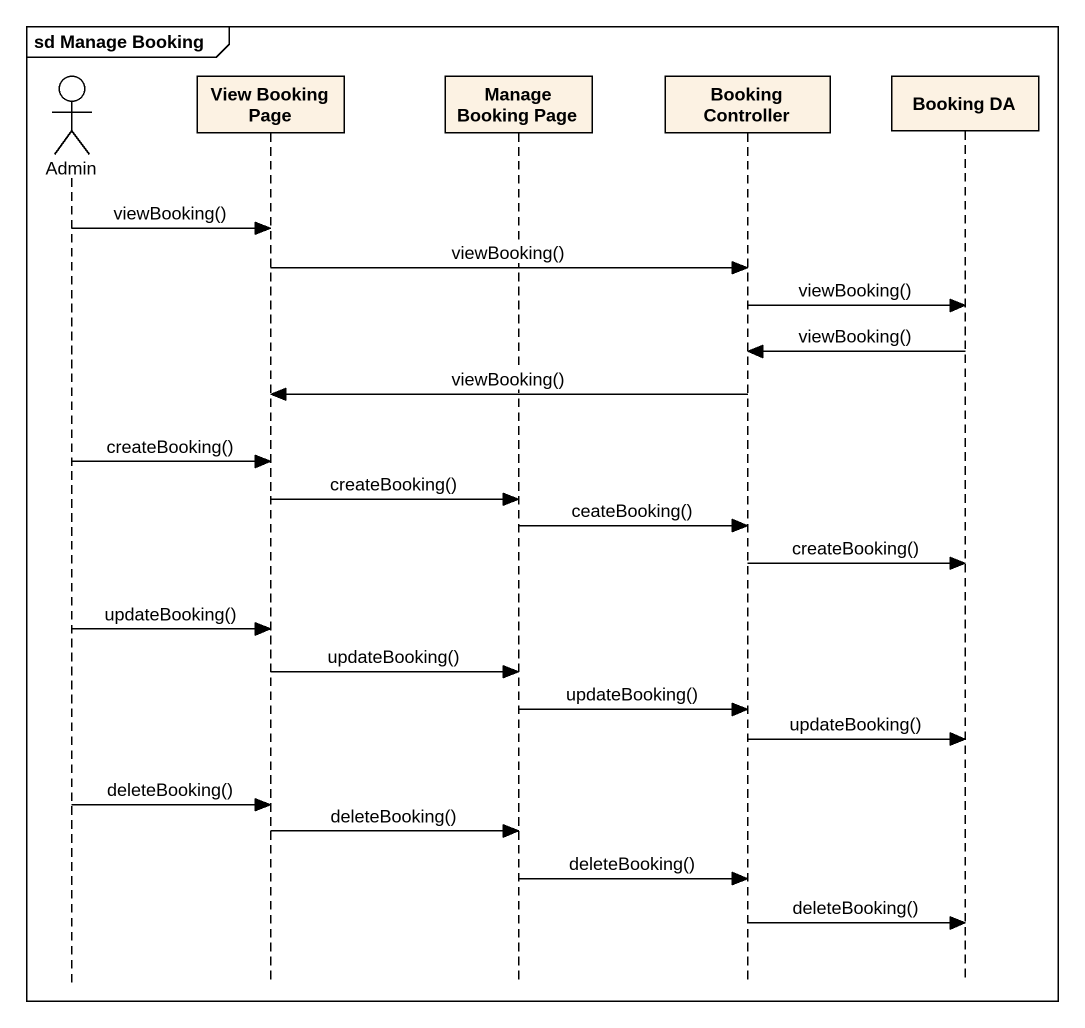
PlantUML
@startuml
mainframe sd Manage Booking
hide footbox
actor Admin
participant "View Booking Page" as View_Booking_Page
participant "Manage Booking Page" as Manage_Booking_Page
participant "Booking Controller" as Booking_Controller
participant "Booking DA" as Booking_DA

Admin -> View_Booking_Page : viewBooking()
View_Booking_Page -> Booking_Controller : viewBooking()
Booking_Controller -> Booking_DA : viewBooking()
Booking_DA -> Booking_Controller : viewBooking()
Booking_Controller -> View_Booking_Page : viewBooking()
Admin -> View_Booking_Page : createBooking()
View_Booking_Page -> Manage_Booking_Page : createBooking()
Manage_Booking_Page -> Booking_Controller : ceateBooking()
Booking_Controller -> Booking_DA : createBooking()
Admin -> View_Booking_Page : updateBooking()
View_Booking_Page -> Manage_Booking_Page : updateBooking()
Manage_Booking_Page -> Booking_Controller : updateBooking()
Booking_Controller -> Booking_DA : updateBooking()
Admin -> View_Booking_Page : deleteBooking()
View_Booking_Page -> Manage_Booking_Page : deleteBooking()
Manage_Booking_Page -> Booking_Controller : deleteBooking()
Booking_Controller -> Booking_DA : deleteBooking()
@enduml
